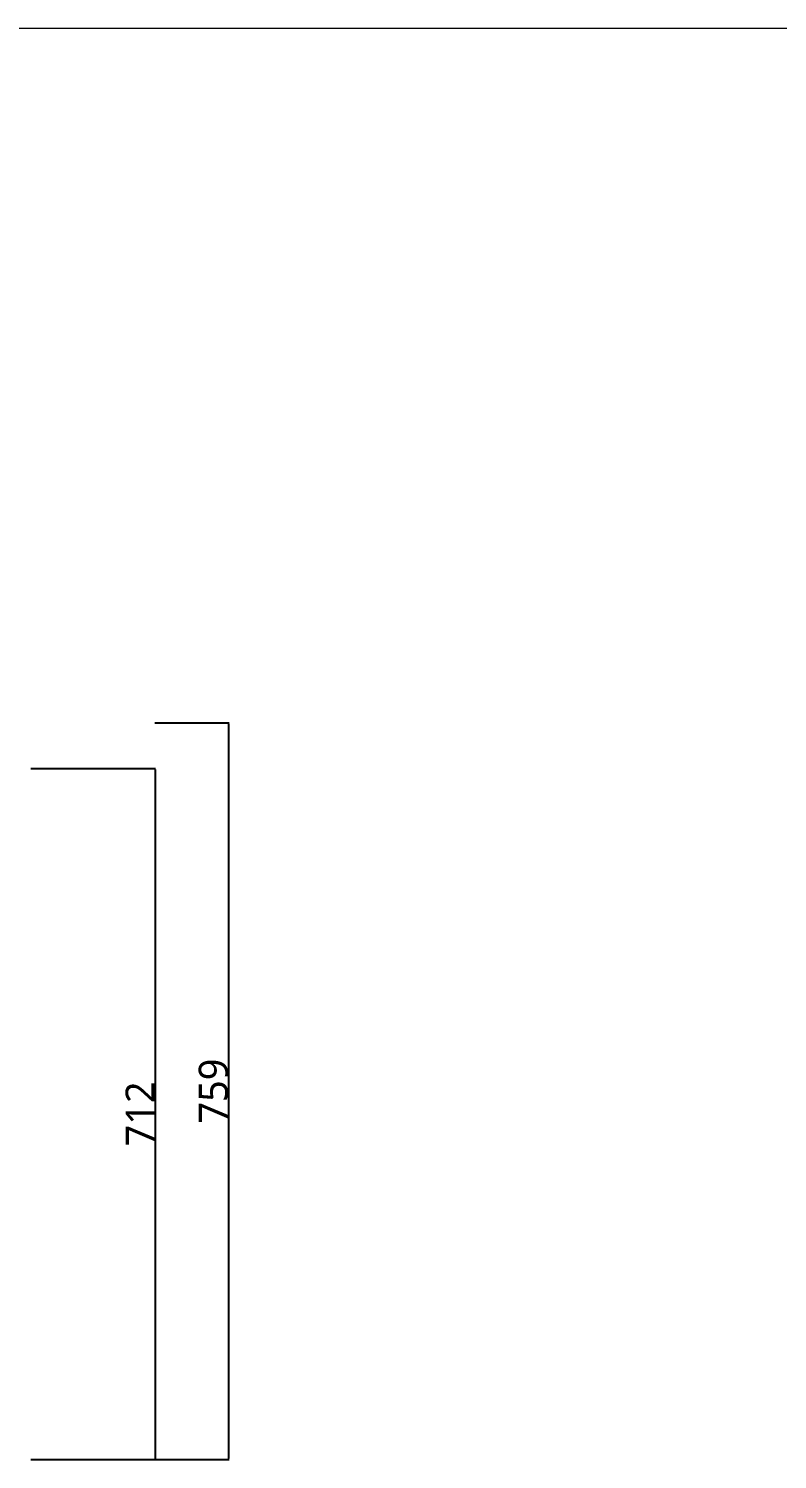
# Model space of a CAD drawing. Header units: millimetres. Extents: x 0 to 5466, y 0 to 3819.
# Drawn here: x 1953 to 2725, y 2344 to 3819 of the extents above; entities that cross this region are included whole.
import ezdxf

# ---------------------------------------------------------------- set-up
doc = ezdxf.new("R2010")
doc.units = ezdxf.units.MM
doc.header["$MEASUREMENT"] = 0
doc.layers.add('Domyślny', color=7, linetype='Continuous', true_color=0x000000)
doc.styles.add('Roboto', font='')
doc.styles.get('Roboto').set_extended_font_data('Roboto')
doc.dimstyles.new('Domyślny', dxfattribs={"dimtxt": 30, "dimasz": 1, "dimexe": 0.5, "dimexo": 0.5, "dimgap": 0.25, "dimtad": 1, "dimtoh": 1, "dimdec": 0, "dimzin": 1, "dimdsep": 46, "dimtxsty": 'Roboto', "dimcen": 0.5, "dimazin": 0, "dimtfac": 1, "dimtdec": 4, "dimtix": 1, "dimtmove": 1, "dimatfit": 3, "dimfxl": 0, "dimtolj": 1, "dimtzin": 1, "dimarcsym": 0})

# ---------------------------------------------------------------- blocks, each defined once
blk = doc.blocks.new('*D3')
at = {"layer": 'Defpoints', "color": 0}
for p in [(1954.7, 3056.1), (1954.7, 2344.1), (2083.2, 2344.1)]:
    blk.add_point(p, dxfattribs=at)
at = {"layer": 'Domyślny', "color": 0, "lineweight": -2}
for p, q in [((1955.2, 3056.1), (2083.7, 3056.1)), ((2083.2, 3055.1), (2083.2, 2345.1)), ((1955.2, 2344.1), (2083.7, 2344.1))]:
    blk.add_line(p, q, dxfattribs=at)
at = {"layer": 'Domyślny', "color": 0}
for points in [[(2083.4, 3055.1), (2083, 3055.1), (2083.2, 3056.1)], [(2083, 2345.1), (2083.4, 2345.1), (2083.2, 2344.1)]]:
    blk.add_solid(points, dxfattribs=at)
at = {"layer": 'Domyślny', "color": 0, "insert": (2067.8, 2700.1), "char_height": 30, "attachment_point": 5, "rotation": 90, "style": 'Roboto'}
blk.add_mtext('\\A1;712', dxfattribs=at)
blk = doc.blocks.new('*D4')
at = {"layer": 'Defpoints', "color": 0}
for p in [(2082.3, 3103.2), (2082.3, 2344.1), (2159, 2344.1)]:
    blk.add_point(p, dxfattribs=at)
at = {"layer": 'Domyślny', "color": 0, "lineweight": -2}
for p, q in [((2082.8, 3103.2), (2159.5, 3103.2)), ((2159, 3102.2), (2159, 2345.1)), ((2082.8, 2344.1), (2159.5, 2344.1))]:
    blk.add_line(p, q, dxfattribs=at)
at = {"layer": 'Domyślny', "color": 0}
for points in [[(2159.2, 3102.2), (2158.9, 3102.2), (2159, 3103.2)], [(2158.9, 2345.1), (2159.2, 2345.1), (2159, 2344.1)]]:
    blk.add_solid(points, dxfattribs=at)
at = {"layer": 'Domyślny', "color": 0, "insert": (2143.4, 2723.6), "char_height": 30, "attachment_point": 5, "rotation": 90, "style": 'Roboto'}
blk.add_mtext('\\A1;759', dxfattribs=at)

msp = doc.modelspace()

# ---------------------------------------------------------------- linework, layer by layer
at = {"layer": 'Domyślny', "color": 18, "lineweight": 15, "true_color": 0x000000}
msp.add_line((5460.4, 3818.5), (0, 3818.5), dxfattribs=at)

# ---------------------------------------------------------------- dimensions: what is measured, and where the dimension line sits
at = {"layer": 'Domyślny'}
for p1, p2, distance, picture, middle in [((2082.3, 3103.2, 3235.9), (2082.3, 2344.1, 3235.9), 76.8, '*D4', (2143.4, 2723.6, 3235.9)), ((1954.7, 3056.1, 3235.9), (1954.7, 2344.1, 3235.9), 128.5, '*D3', (2067.8, 2700.1, 3235.9))]:
    dim = msp.add_aligned_dim(p1=p1, p2=p2, distance=distance, dimstyle='Domyślny', dxfattribs=at)
    dim.commit()
    dim.dimension.update_dxf_attribs({"geometry": picture, "text_midpoint": middle})

doc.saveas('drawing.dxf')
